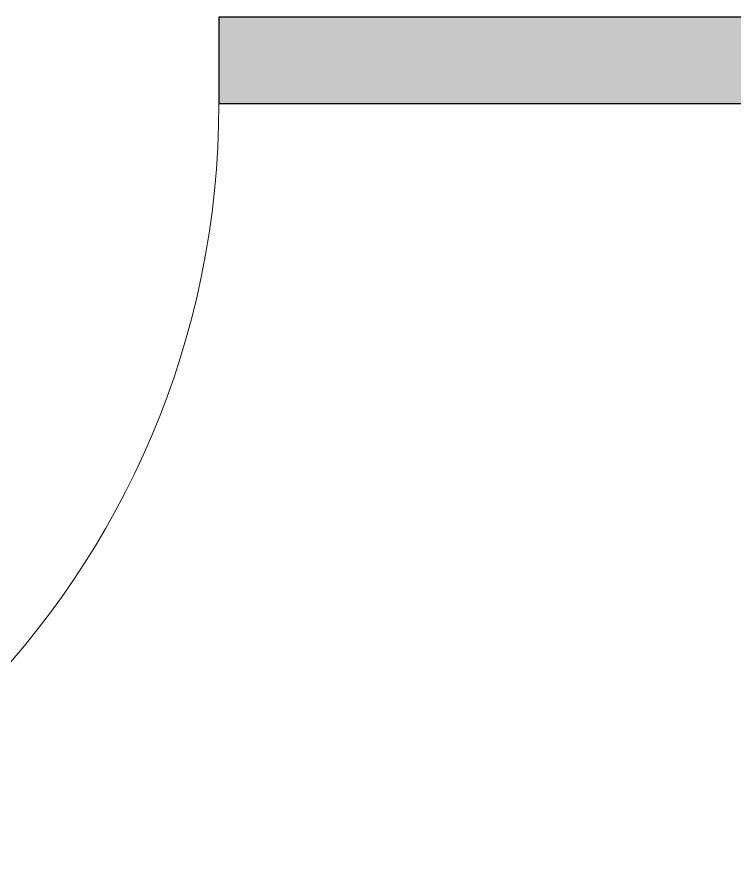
# Model space of a CAD drawing. Header units: millimetres. Extents: x 79795 to 317870, y -36033 to 97293.
# Drawn here: x 160390 to 161239, y 12592 to 13607 of the extents above; entities that cross this region are included whole.
import ezdxf

# ---------------------------------------------------------------- set-up
doc = ezdxf.new("R2010")
doc.units = ezdxf.units.MM
doc.header["$MEASUREMENT"] = 0
for name, color, linetype, lineweight in [('CSM-STL-XX-ZZ-M3-A-XXXX-00001_detached _19_04_21__rvt-1-Level 4$0$A-DOOR', 4, 'CONTINUOUS', 9), ('CSM-STL-XX-ZZ-M3-A-XXXX-00001_detached _19_04_21__rvt-1-Level 4$0$A-WALL-PATT', 7, 'CONTINUOUS', 9), ('CSM-STL-XX-ZZ-M3-A-XXXX-00001_detached _19_04_21__rvt-1-Level 4$0$I-WALL', 7, 'CONTINUOUS', 9)]:
    doc.layers.add(name, color=color, linetype=linetype, lineweight=lineweight)

msp = doc.modelspace()

# ---------------------------------------------------------------- hatches: boundary and pattern name
at = {"layer": 'CSM-STL-XX-ZZ-M3-A-XXXX-00001_detached _19_04_21__rvt-1-Level 4$0$A-WALL-PATT'}
h = msp.add_hatch(color=256, dxfattribs=at)
h.paths.add_polyline_path([(166028.3, 13505.3), (167450.8, 13505.3), (167450.8, 13607.3), (166028.3, 13607.3)], flags=0)
h.paths.add_polyline_path([(157910.8, 13505.3), (159618.3, 13505.3), (159618.3, 13607.3), (157910.8, 13607.3)], flags=0)
h.paths.add_polyline_path([(156862.8, 13505.3), (156900.8, 13505.3), (156900.8, 13607.3), (156862.8, 13607.3)], flags=0)
h.paths.add_polyline_path([(165018.3, 13505.3), (165018.3, 13607.3), (163328.3, 13607.3), (163328.3, 13505.3), (164900.8, 13505.3)], flags=0)
h.paths.add_polyline_path([(162318.3, 13505.3), (162318.3, 13607.3), (160628.3, 13607.3), (160628.3, 13505.3), (162200.8, 13505.3)], flags=0)

# ---------------------------------------------------------------- linework, layer by layer
at = {"layer": 'CSM-STL-XX-ZZ-M3-A-XXXX-00001_detached _19_04_21__rvt-1-Level 4$0$A-DOOR'}
msp.add_arc((159618.3, 13505.3), 1010, 270, 0, dxfattribs=at)
at = {"layer": 'CSM-STL-XX-ZZ-M3-A-XXXX-00001_detached _19_04_21__rvt-1-Level 4$0$I-WALL', "lineweight": 30}
for p, q in [((162318.3, 13607.3), (160628.3, 13607.3)), ((160628.3, 13607.3), (160628.3, 13505.3)), ((160628.3, 13505.3), (162098.8, 13505.3))]:
    msp.add_line(p, q, dxfattribs=at)

doc.saveas('drawing.dxf')
